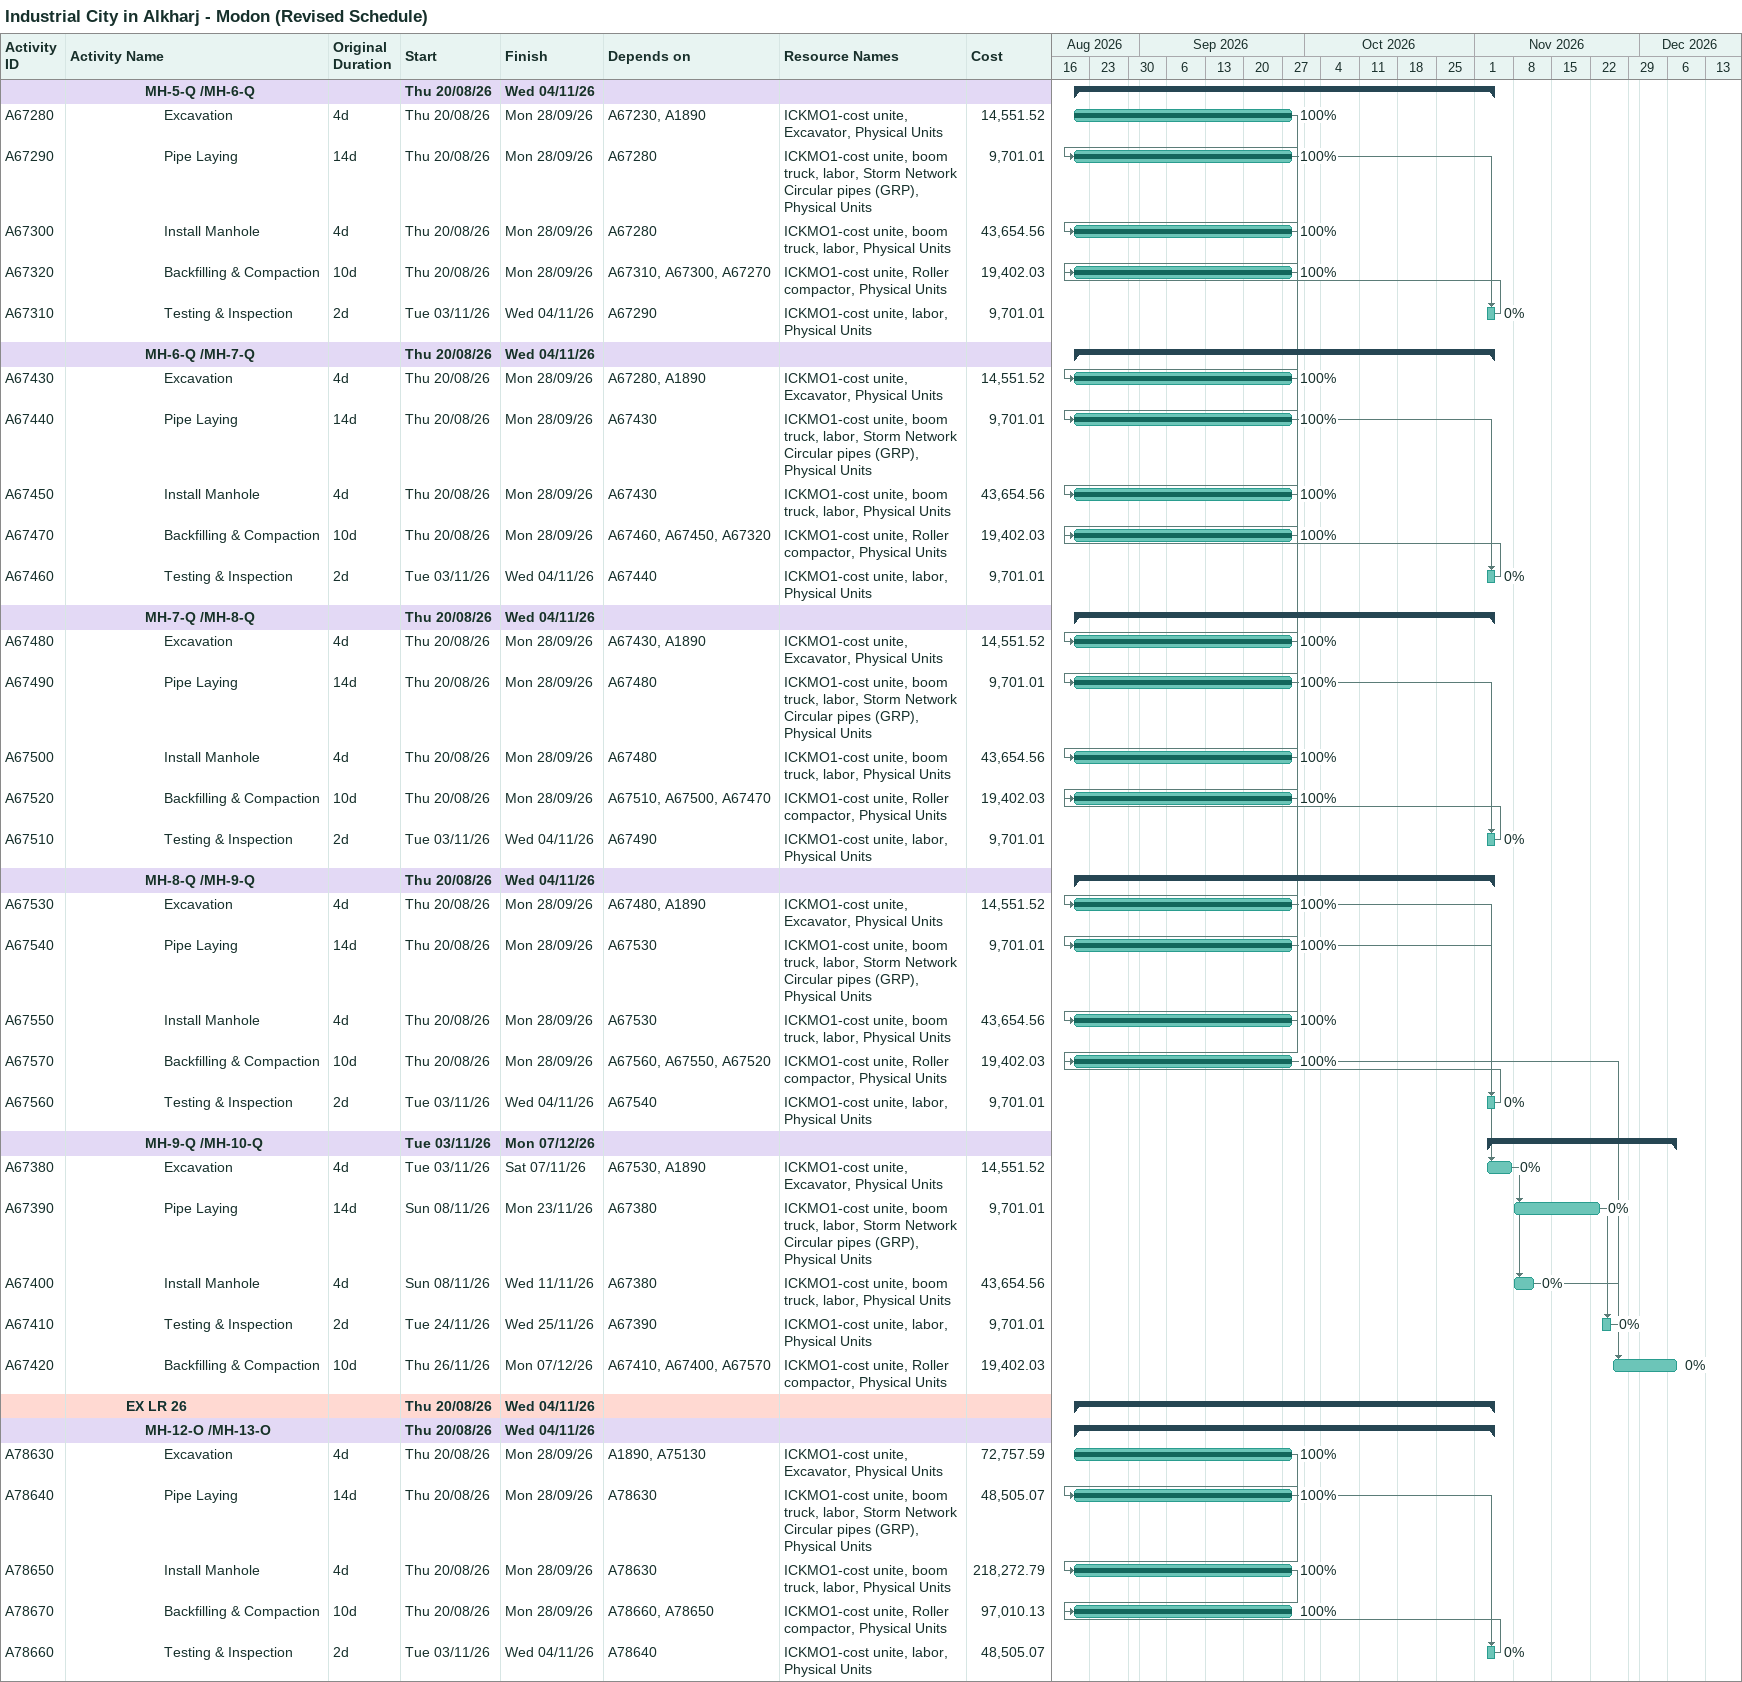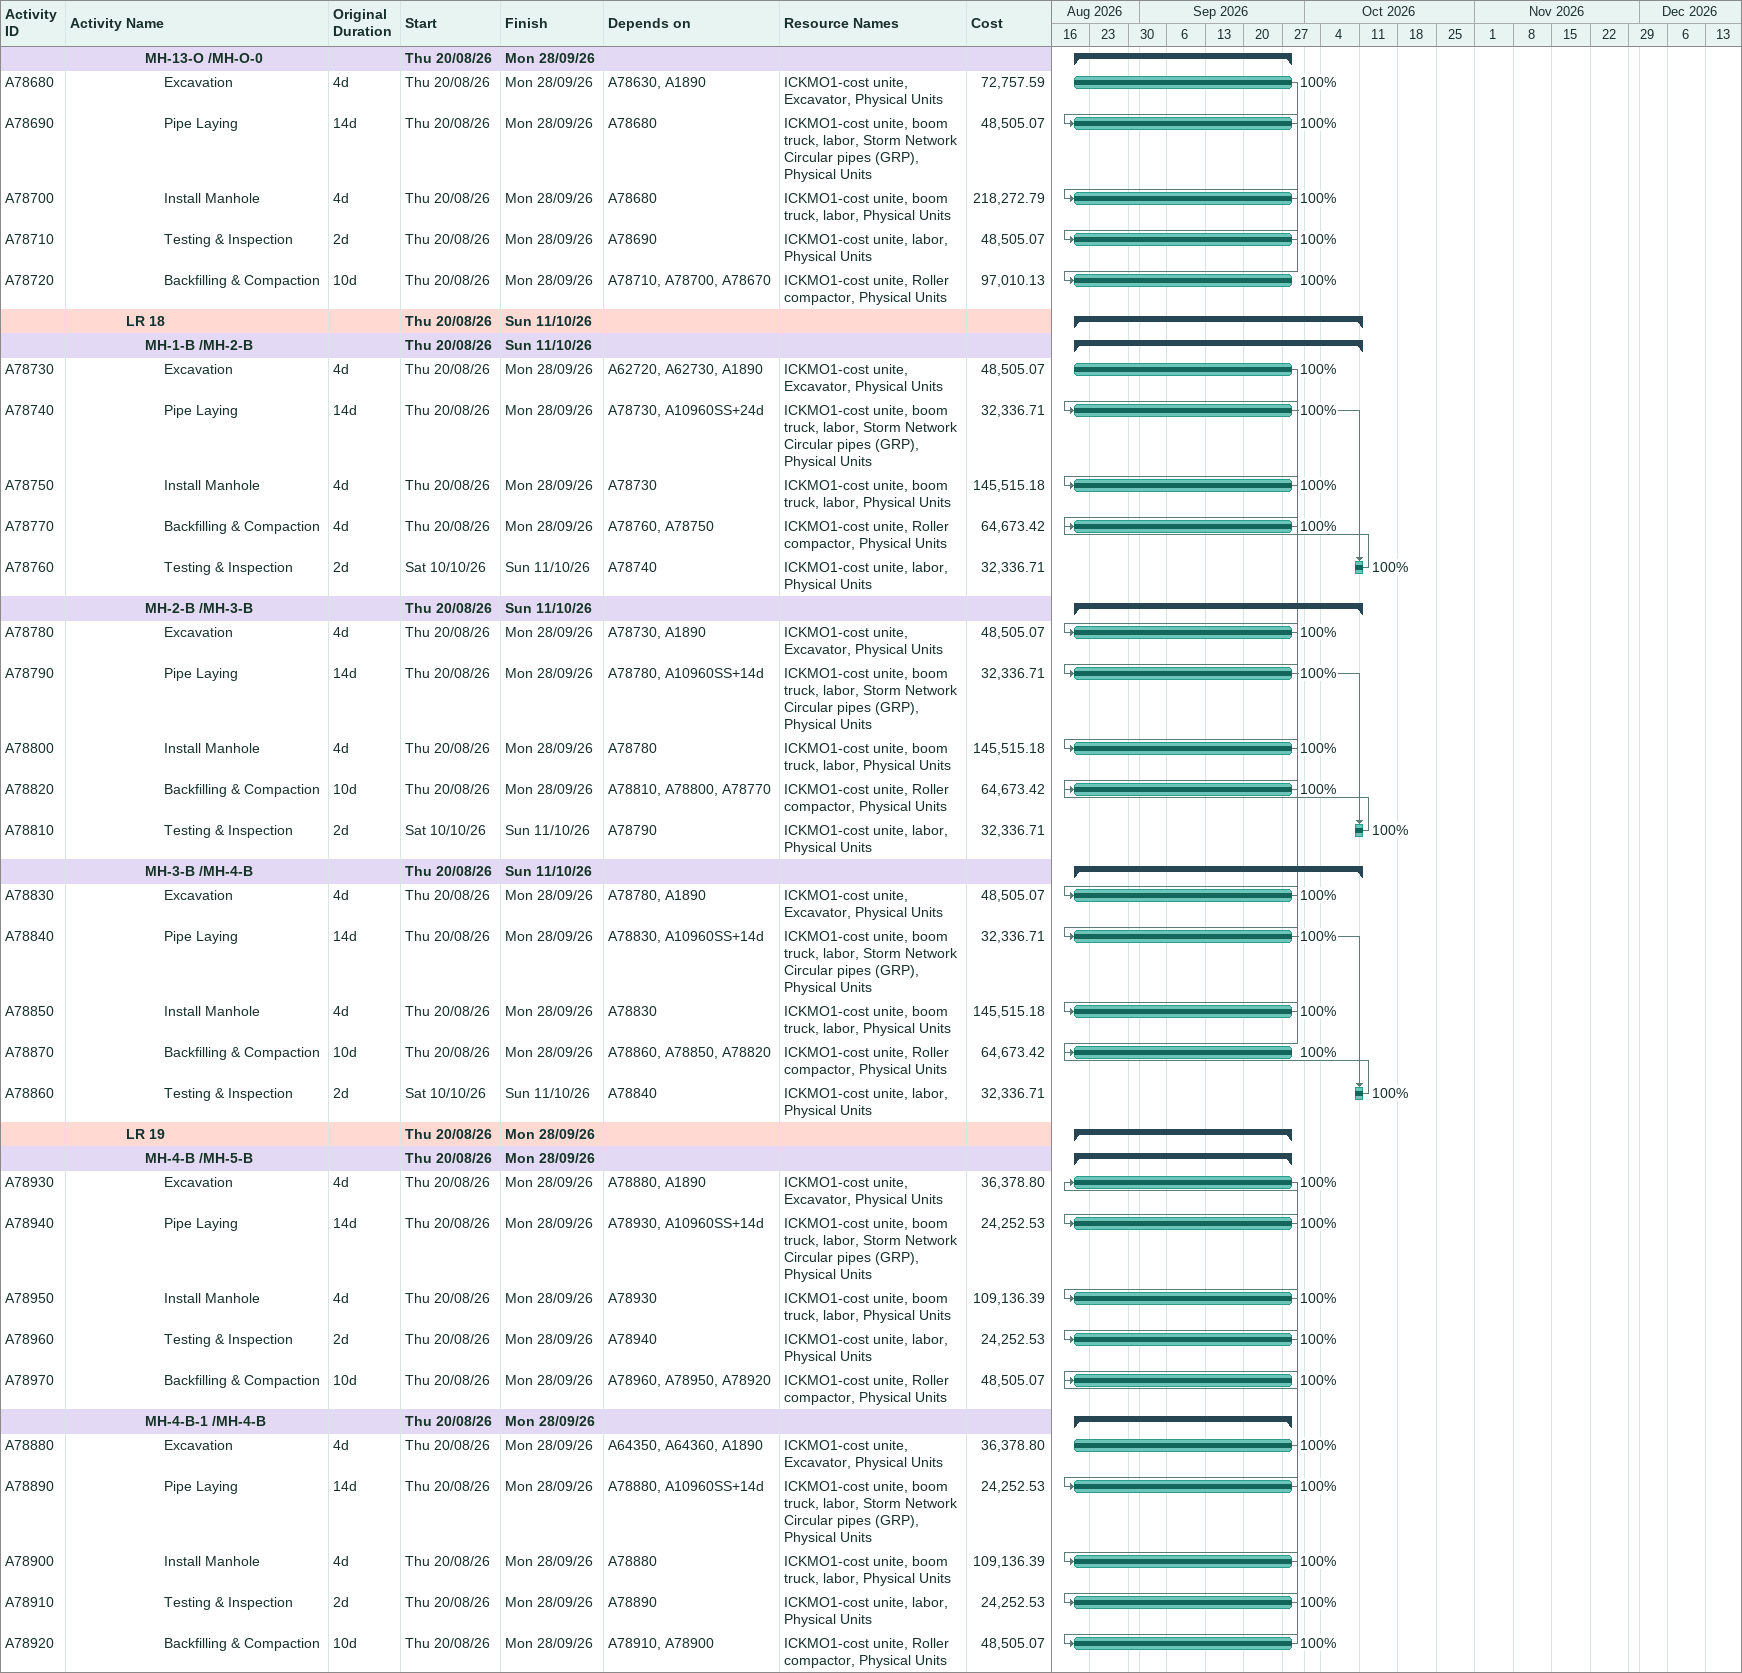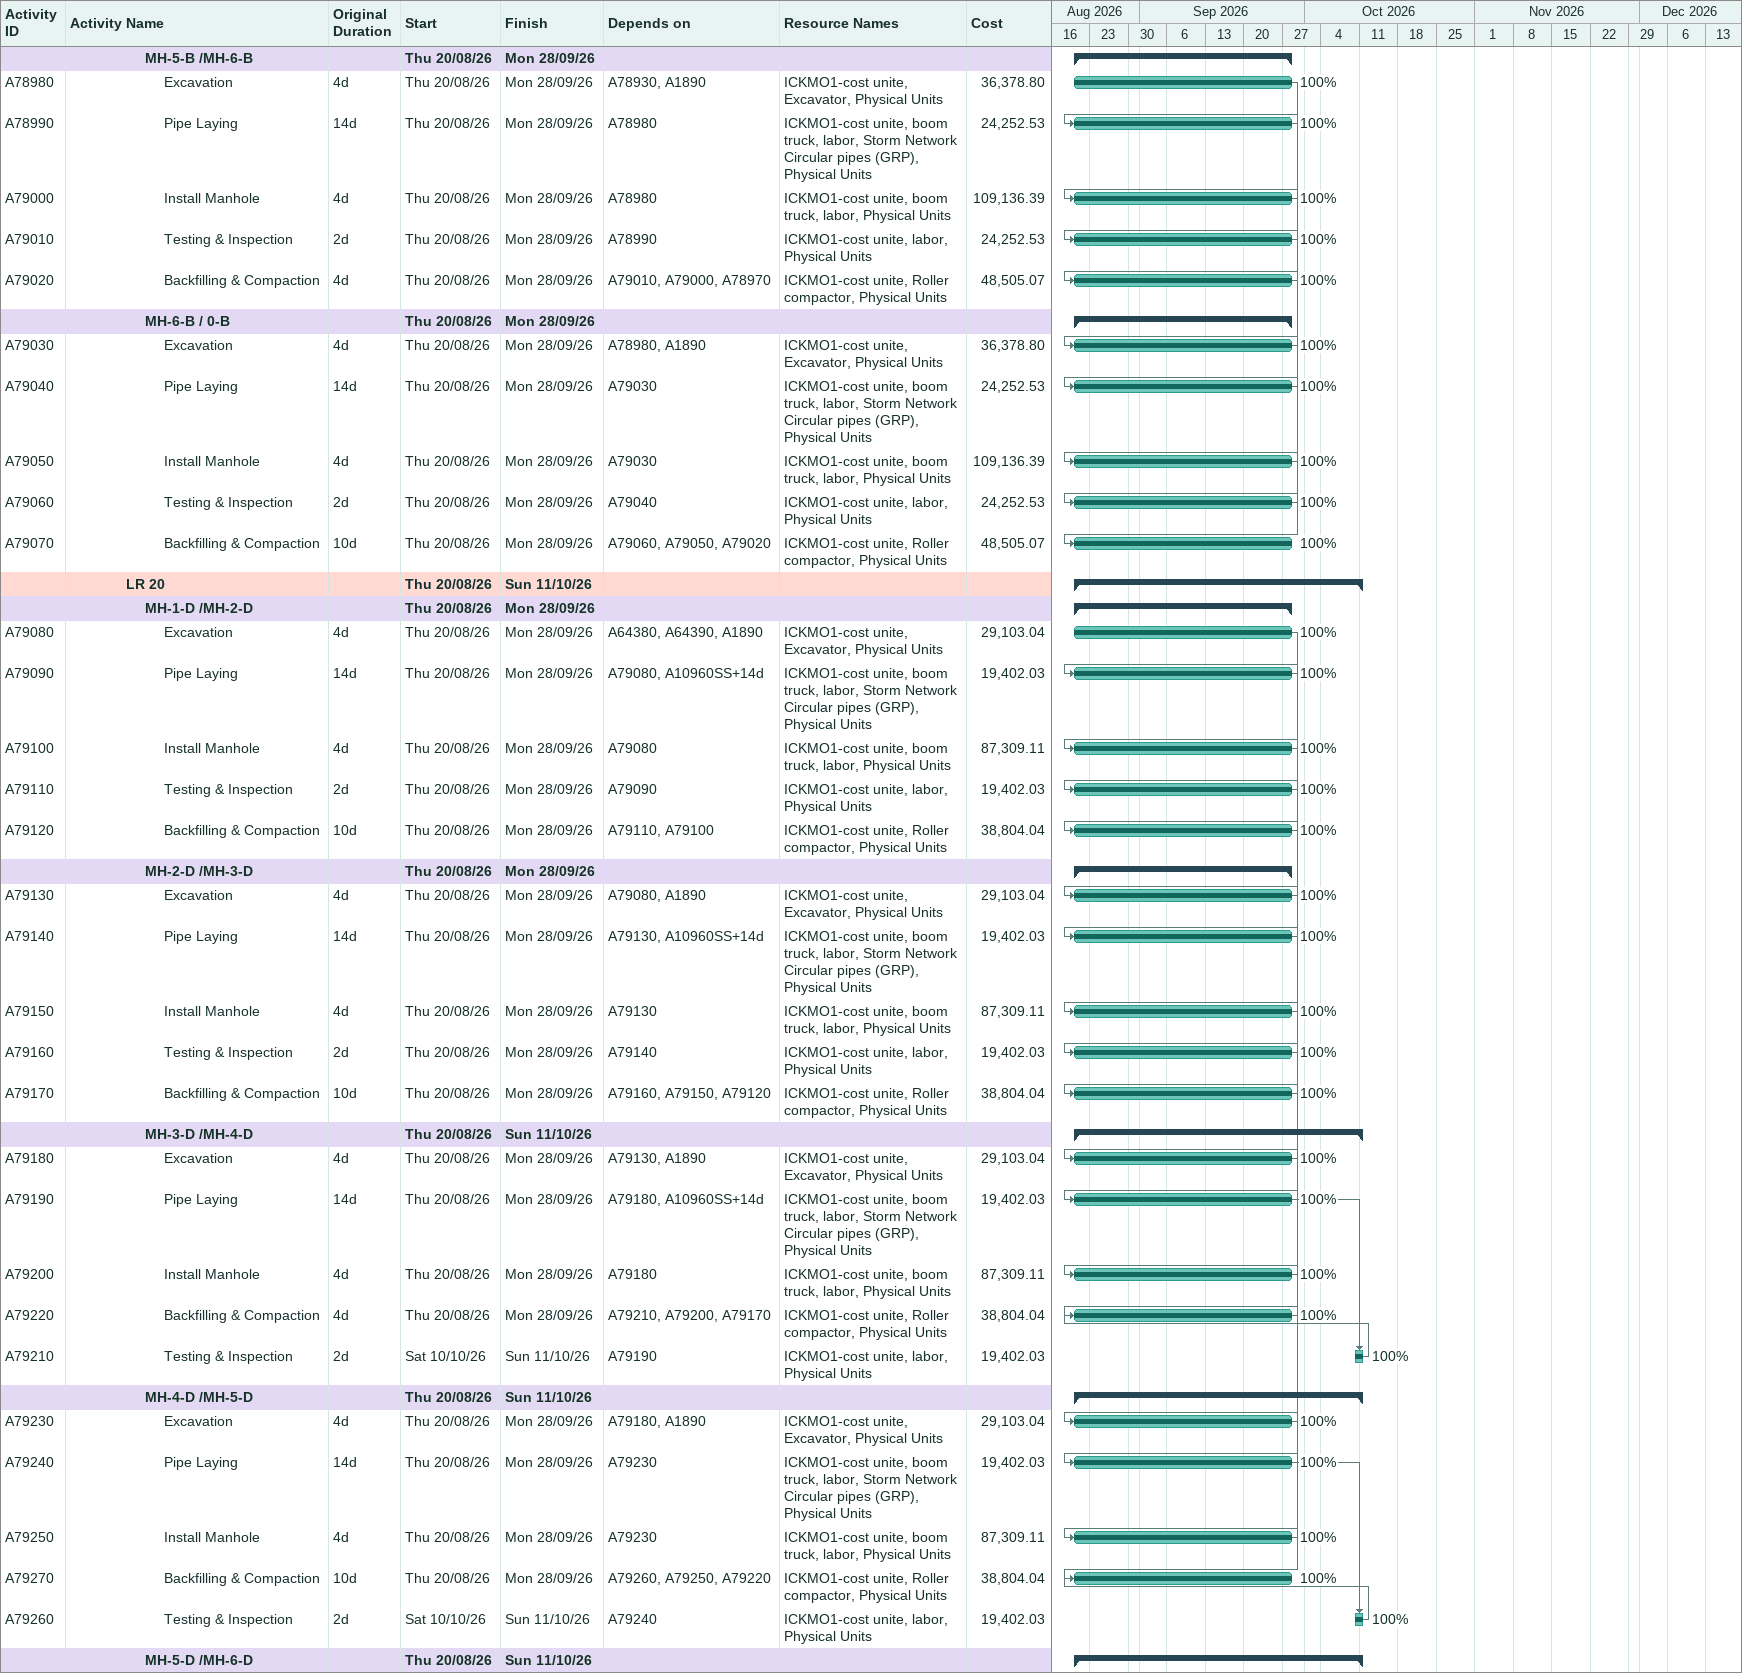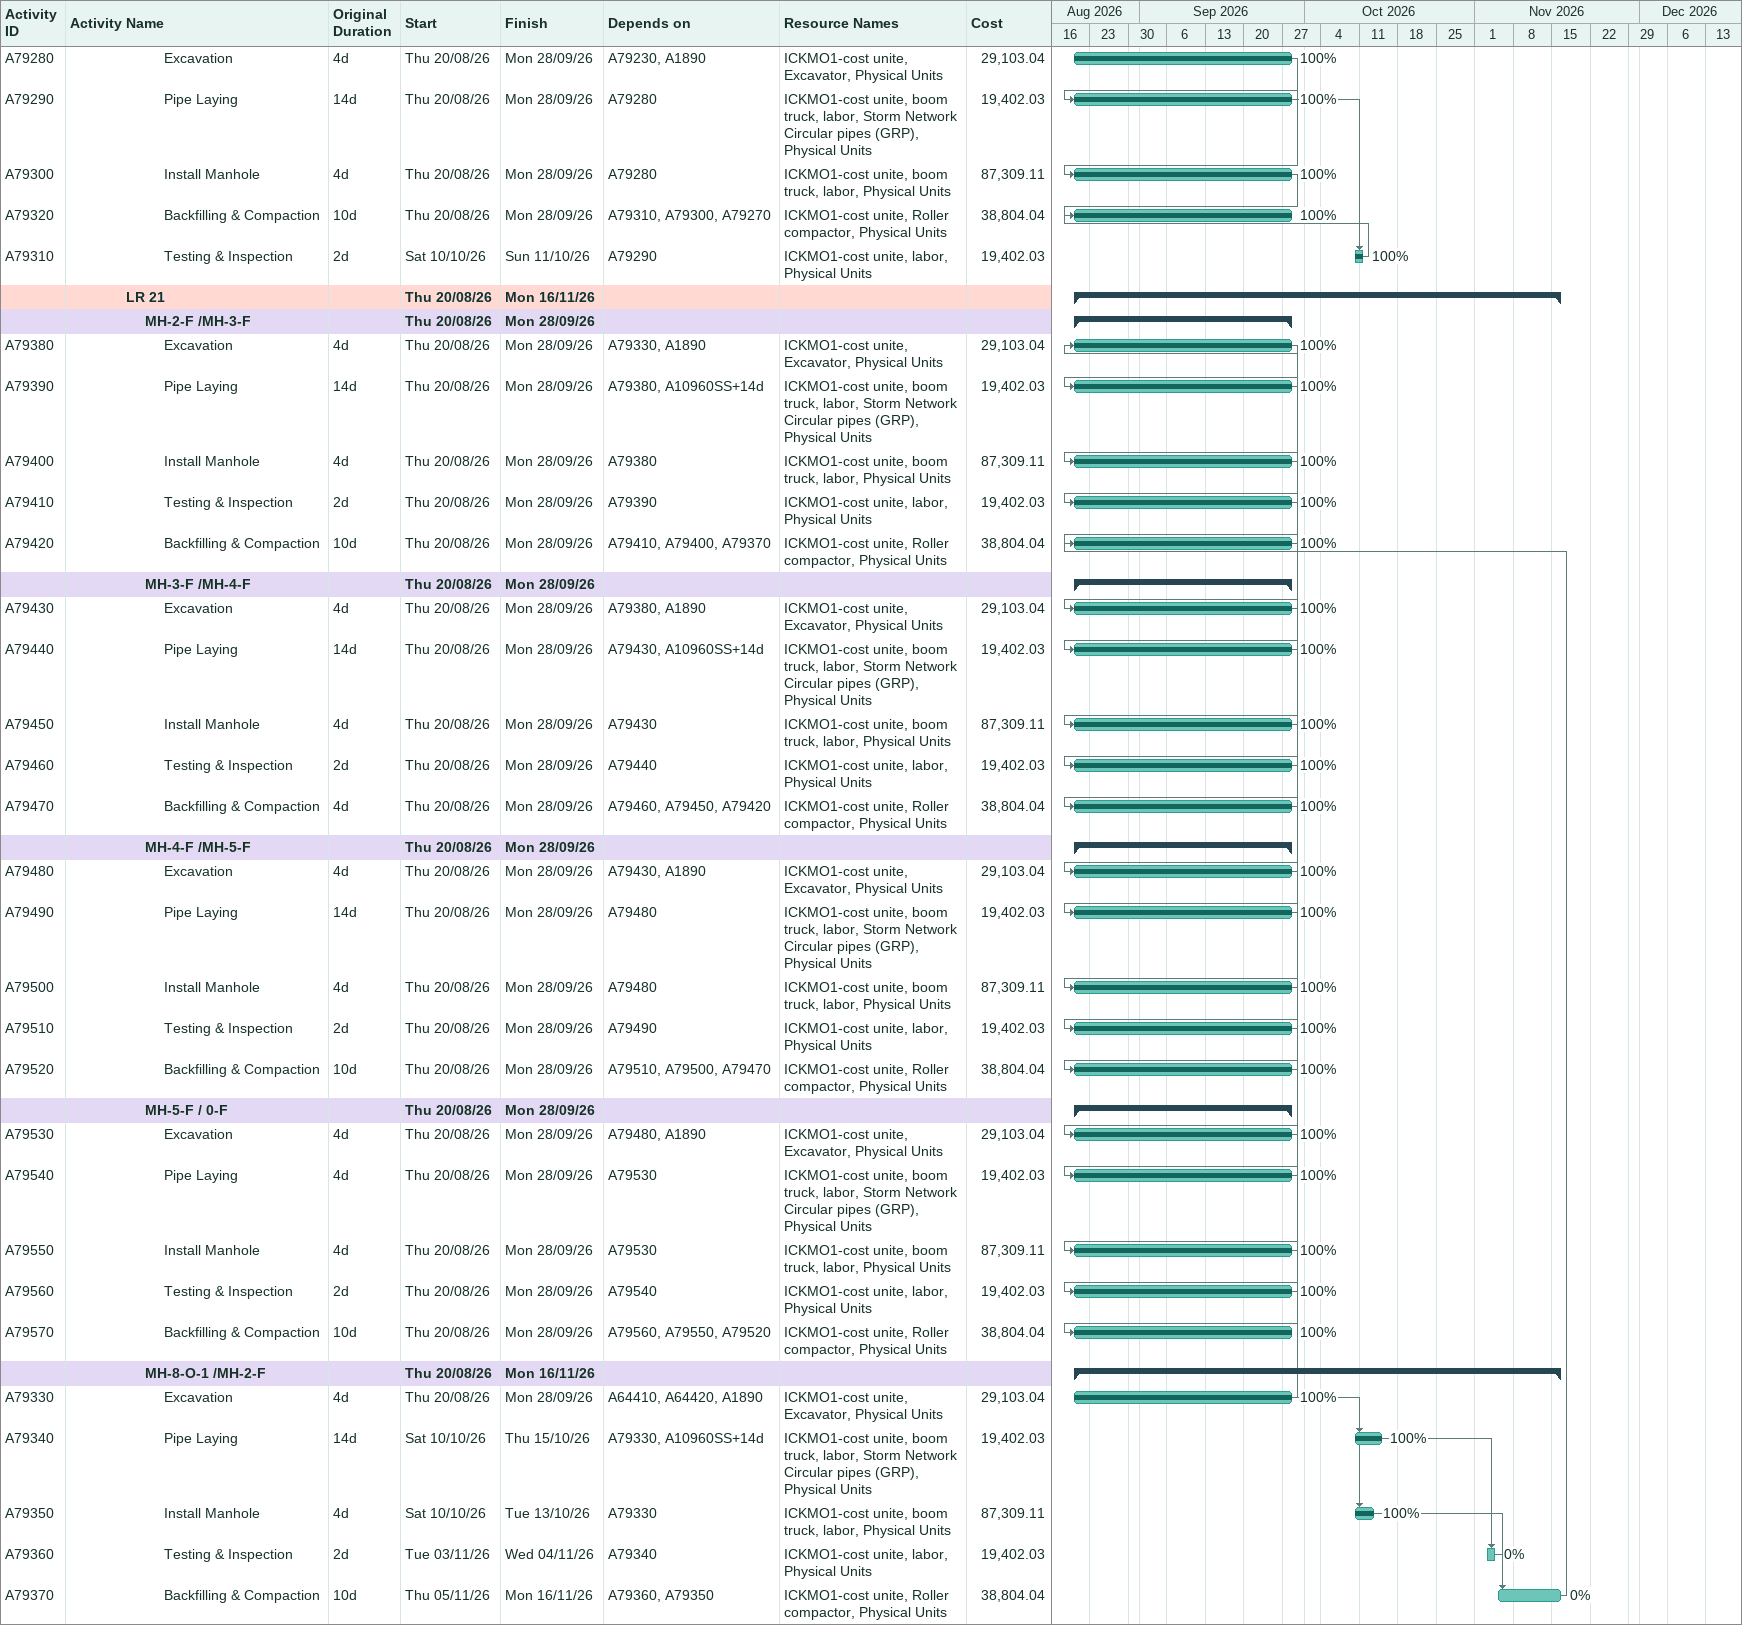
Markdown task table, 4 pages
Industrial City in Alkharj - Modon (Revised Schedule)

| ID | Level | Task | Original duration | Start | Finish | Predecessors | Resources | % complete | Cost |
|---|---|---|---|---|---|---|---|---|---|
|  | 5 | **MH-5-Q /MH-6-Q** |  | 2026-08-20 | 2026-11-04 |  |  |  |  |
| A67280 | 6 | Excavation | 4d | 2026-08-20 | 2026-09-28 | A67230, A1890 | ICKMO1-cost unite, Excavator, Physical Units | 100 | 14551.52 |
| A67290 | 6 | Pipe Laying | 14d | 2026-08-20 | 2026-09-28 | A67280 | ICKMO1-cost unite, boom truck, labor, Storm Network Circular pipes (GRP), Physical Units | 100 | 9701.01 |
| A67300 | 6 | Install Manhole | 4d | 2026-08-20 | 2026-09-28 | A67280 | ICKMO1-cost unite, boom truck, labor, Physical Units | 100 | 43654.56 |
| A67320 | 6 | Backfilling & Compaction | 10d | 2026-08-20 | 2026-09-28 | A67310, A67300, A67270 | ICKMO1-cost unite, Roller compactor, Physical Units | 100 | 19402.03 |
| A67310 | 6 | Testing & Inspection | 2d | 2026-11-03 | 2026-11-04 | A67290 | ICKMO1-cost unite, labor, Physical Units | 0 | 9701.01 |
|  | 5 | **MH-6-Q /MH-7-Q** |  | 2026-08-20 | 2026-11-04 |  |  |  |  |
| A67430 | 6 | Excavation | 4d | 2026-08-20 | 2026-09-28 | A67280, A1890 | ICKMO1-cost unite, Excavator, Physical Units | 100 | 14551.52 |
| A67440 | 6 | Pipe Laying | 14d | 2026-08-20 | 2026-09-28 | A67430 | ICKMO1-cost unite, boom truck, labor, Storm Network Circular pipes (GRP), Physical Units | 100 | 9701.01 |
| A67450 | 6 | Install Manhole | 4d | 2026-08-20 | 2026-09-28 | A67430 | ICKMO1-cost unite, boom truck, labor, Physical Units | 100 | 43654.56 |
| A67470 | 6 | Backfilling & Compaction | 10d | 2026-08-20 | 2026-09-28 | A67460, A67450, A67320 | ICKMO1-cost unite, Roller compactor, Physical Units | 100 | 19402.03 |
| A67460 | 6 | Testing & Inspection | 2d | 2026-11-03 | 2026-11-04 | A67440 | ICKMO1-cost unite, labor, Physical Units | 0 | 9701.01 |
|  | 5 | **MH-7-Q /MH-8-Q** |  | 2026-08-20 | 2026-11-04 |  |  |  |  |
| A67480 | 6 | Excavation | 4d | 2026-08-20 | 2026-09-28 | A67430, A1890 | ICKMO1-cost unite, Excavator, Physical Units | 100 | 14551.52 |
| A67490 | 6 | Pipe Laying | 14d | 2026-08-20 | 2026-09-28 | A67480 | ICKMO1-cost unite, boom truck, labor, Storm Network Circular pipes (GRP), Physical Units | 100 | 9701.01 |
| A67500 | 6 | Install Manhole | 4d | 2026-08-20 | 2026-09-28 | A67480 | ICKMO1-cost unite, boom truck, labor, Physical Units | 100 | 43654.56 |
| A67520 | 6 | Backfilling & Compaction | 10d | 2026-08-20 | 2026-09-28 | A67510, A67500, A67470 | ICKMO1-cost unite, Roller compactor, Physical Units | 100 | 19402.03 |
| A67510 | 6 | Testing & Inspection | 2d | 2026-11-03 | 2026-11-04 | A67490 | ICKMO1-cost unite, labor, Physical Units | 0 | 9701.01 |
|  | 5 | **MH-8-Q /MH-9-Q** |  | 2026-08-20 | 2026-11-04 |  |  |  |  |
| A67530 | 6 | Excavation | 4d | 2026-08-20 | 2026-09-28 | A67480, A1890 | ICKMO1-cost unite, Excavator, Physical Units | 100 | 14551.52 |
| A67540 | 6 | Pipe Laying | 14d | 2026-08-20 | 2026-09-28 | A67530 | ICKMO1-cost unite, boom truck, labor, Storm Network Circular pipes (GRP), Physical Units | 100 | 9701.01 |
| A67550 | 6 | Install Manhole | 4d | 2026-08-20 | 2026-09-28 | A67530 | ICKMO1-cost unite, boom truck, labor, Physical Units | 100 | 43654.56 |
| A67570 | 6 | Backfilling & Compaction | 10d | 2026-08-20 | 2026-09-28 | A67560, A67550, A67520 | ICKMO1-cost unite, Roller compactor, Physical Units | 100 | 19402.03 |
| A67560 | 6 | Testing & Inspection | 2d | 2026-11-03 | 2026-11-04 | A67540 | ICKMO1-cost unite, labor, Physical Units | 0 | 9701.01 |
|  | 5 | **MH-9-Q /MH-10-Q** |  | 2026-11-03 | 2026-12-07 |  |  |  |  |
| A67380 | 6 | Excavation | 4d | 2026-11-03 | 2026-11-07 | A67530, A1890 | ICKMO1-cost unite, Excavator, Physical Units | 0 | 14551.52 |
| A67390 | 6 | Pipe Laying | 14d | 2026-11-08 | 2026-11-23 | A67380 | ICKMO1-cost unite, boom truck, labor, Storm Network Circular pipes (GRP), Physical Units | 0 | 9701.01 |
| A67400 | 6 | Install Manhole | 4d | 2026-11-08 | 2026-11-11 | A67380 | ICKMO1-cost unite, boom truck, labor, Physical Units | 0 | 43654.56 |
| A67410 | 6 | Testing & Inspection | 2d | 2026-11-24 | 2026-11-25 | A67390 | ICKMO1-cost unite, labor, Physical Units | 0 | 9701.01 |
| A67420 | 6 | Backfilling & Compaction | 10d | 2026-11-26 | 2026-12-07 | A67410, A67400, A67570 | ICKMO1-cost unite, Roller compactor, Physical Units | 0 | 19402.03 |
|  | 4 | **EX LR 26** |  | 2026-08-20 | 2026-11-04 |  |  |  |  |
|  | 5 | **MH-12-O /MH-13-O** |  | 2026-08-20 | 2026-11-04 |  |  |  |  |
| A78630 | 6 | Excavation | 4d | 2026-08-20 | 2026-09-28 | A1890, A75130 | ICKMO1-cost unite, Excavator, Physical Units | 100 | 72757.59 |
| A78640 | 6 | Pipe Laying | 14d | 2026-08-20 | 2026-09-28 | A78630 | ICKMO1-cost unite, boom truck, labor, Storm Network Circular pipes (GRP), Physical Units | 100 | 48505.07 |
| A78650 | 6 | Install Manhole | 4d | 2026-08-20 | 2026-09-28 | A78630 | ICKMO1-cost unite, boom truck, labor, Physical Units | 100 | 218272.79 |
| A78670 | 6 | Backfilling & Compaction | 10d | 2026-08-20 | 2026-09-28 | A78660, A78650 | ICKMO1-cost unite, Roller compactor, Physical Units | 100 | 97010.13 |
| A78660 | 6 | Testing & Inspection | 2d | 2026-11-03 | 2026-11-04 | A78640 | ICKMO1-cost unite, labor, Physical Units | 0 | 48505.07 |
|  | 5 | **MH-13-O /MH-O-0** |  | 2026-08-20 | 2026-09-28 |  |  |  |  |
| A78680 | 6 | Excavation | 4d | 2026-08-20 | 2026-09-28 | A78630, A1890 | ICKMO1-cost unite, Excavator, Physical Units | 100 | 72757.59 |
| A78690 | 6 | Pipe Laying | 14d | 2026-08-20 | 2026-09-28 | A78680 | ICKMO1-cost unite, boom truck, labor, Storm Network Circular pipes (GRP), Physical Units | 100 | 48505.07 |
| A78700 | 6 | Install Manhole | 4d | 2026-08-20 | 2026-09-28 | A78680 | ICKMO1-cost unite, boom truck, labor, Physical Units | 100 | 218272.79 |
| A78710 | 6 | Testing & Inspection | 2d | 2026-08-20 | 2026-09-28 | A78690 | ICKMO1-cost unite, labor, Physical Units | 100 | 48505.07 |
| A78720 | 6 | Backfilling & Compaction | 10d | 2026-08-20 | 2026-09-28 | A78710, A78700, A78670 | ICKMO1-cost unite, Roller compactor, Physical Units | 100 | 97010.13 |
|  | 4 | **LR 18** |  | 2026-08-20 | 2026-10-11 |  |  |  |  |
|  | 5 | **MH-1-B /MH-2-B** |  | 2026-08-20 | 2026-10-11 |  |  |  |  |
| A78730 | 6 | Excavation | 4d | 2026-08-20 | 2026-09-28 | A62720, A62730, A1890 | ICKMO1-cost unite, Excavator, Physical Units | 100 | 48505.07 |
| A78740 | 6 | Pipe Laying | 14d | 2026-08-20 | 2026-09-28 | A78730, A10960SS+24d | ICKMO1-cost unite, boom truck, labor, Storm Network Circular pipes (GRP), Physical Units | 100 | 32336.71 |
| A78750 | 6 | Install Manhole | 4d | 2026-08-20 | 2026-09-28 | A78730 | ICKMO1-cost unite, boom truck, labor, Physical Units | 100 | 145515.18 |
| A78770 | 6 | Backfilling & Compaction | 4d | 2026-08-20 | 2026-09-28 | A78760, A78750 | ICKMO1-cost unite, Roller compactor, Physical Units | 100 | 64673.42 |
| A78760 | 6 | Testing & Inspection | 2d | 2026-10-10 | 2026-10-11 | A78740 | ICKMO1-cost unite, labor, Physical Units | 100 | 32336.71 |
|  | 5 | **MH-2-B /MH-3-B** |  | 2026-08-20 | 2026-10-11 |  |  |  |  |
| A78780 | 6 | Excavation | 4d | 2026-08-20 | 2026-09-28 | A78730, A1890 | ICKMO1-cost unite, Excavator, Physical Units | 100 | 48505.07 |
| A78790 | 6 | Pipe Laying | 14d | 2026-08-20 | 2026-09-28 | A78780, A10960SS+14d | ICKMO1-cost unite, boom truck, labor, Storm Network Circular pipes (GRP), Physical Units | 100 | 32336.71 |
| A78800 | 6 | Install Manhole | 4d | 2026-08-20 | 2026-09-28 | A78780 | ICKMO1-cost unite, boom truck, labor, Physical Units | 100 | 145515.18 |
| A78820 | 6 | Backfilling & Compaction | 10d | 2026-08-20 | 2026-09-28 | A78810, A78800, A78770 | ICKMO1-cost unite, Roller compactor, Physical Units | 100 | 64673.42 |
| A78810 | 6 | Testing & Inspection | 2d | 2026-10-10 | 2026-10-11 | A78790 | ICKMO1-cost unite, labor, Physical Units | 100 | 32336.71 |
|  | 5 | **MH-3-B /MH-4-B** |  | 2026-08-20 | 2026-10-11 |  |  |  |  |
| A78830 | 6 | Excavation | 4d | 2026-08-20 | 2026-09-28 | A78780, A1890 | ICKMO1-cost unite, Excavator, Physical Units | 100 | 48505.07 |
| A78840 | 6 | Pipe Laying | 14d | 2026-08-20 | 2026-09-28 | A78830, A10960SS+14d | ICKMO1-cost unite, boom truck, labor, Storm Network Circular pipes (GRP), Physical Units | 100 | 32336.71 |
| A78850 | 6 | Install Manhole | 4d | 2026-08-20 | 2026-09-28 | A78830 | ICKMO1-cost unite, boom truck, labor, Physical Units | 100 | 145515.18 |
| A78870 | 6 | Backfilling & Compaction | 10d | 2026-08-20 | 2026-09-28 | A78860, A78850, A78820 | ICKMO1-cost unite, Roller compactor, Physical Units | 100 | 64673.42 |
| A78860 | 6 | Testing & Inspection | 2d | 2026-10-10 | 2026-10-11 | A78840 | ICKMO1-cost unite, labor, Physical Units | 100 | 32336.71 |
|  | 4 | **LR 19** |  | 2026-08-20 | 2026-09-28 |  |  |  |  |
|  | 5 | **MH-4-B /MH-5-B** |  | 2026-08-20 | 2026-09-28 |  |  |  |  |
| A78930 | 6 | Excavation | 4d | 2026-08-20 | 2026-09-28 | A78880, A1890 | ICKMO1-cost unite, Excavator, Physical Units | 100 | 36378.80 |
| A78940 | 6 | Pipe Laying | 14d | 2026-08-20 | 2026-09-28 | A78930, A10960SS+14d | ICKMO1-cost unite, boom truck, labor, Storm Network Circular pipes (GRP), Physical Units | 100 | 24252.53 |
| A78950 | 6 | Install Manhole | 4d | 2026-08-20 | 2026-09-28 | A78930 | ICKMO1-cost unite, boom truck, labor, Physical Units | 100 | 109136.39 |
| A78960 | 6 | Testing & Inspection | 2d | 2026-08-20 | 2026-09-28 | A78940 | ICKMO1-cost unite, labor, Physical Units | 100 | 24252.53 |
| A78970 | 6 | Backfilling & Compaction | 10d | 2026-08-20 | 2026-09-28 | A78960, A78950, A78920 | ICKMO1-cost unite, Roller compactor, Physical Units | 100 | 48505.07 |
|  | 5 | **MH-4-B-1 /MH-4-B** |  | 2026-08-20 | 2026-09-28 |  |  |  |  |
| A78880 | 6 | Excavation | 4d | 2026-08-20 | 2026-09-28 | A64350, A64360, A1890 | ICKMO1-cost unite, Excavator, Physical Units | 100 | 36378.80 |
| A78890 | 6 | Pipe Laying | 14d | 2026-08-20 | 2026-09-28 | A78880, A10960SS+14d | ICKMO1-cost unite, boom truck, labor, Storm Network Circular pipes (GRP), Physical Units | 100 | 24252.53 |
| A78900 | 6 | Install Manhole | 4d | 2026-08-20 | 2026-09-28 | A78880 | ICKMO1-cost unite, boom truck, labor, Physical Units | 100 | 109136.39 |
| A78910 | 6 | Testing & Inspection | 2d | 2026-08-20 | 2026-09-28 | A78890 | ICKMO1-cost unite, labor, Physical Units | 100 | 24252.53 |
| A78920 | 6 | Backfilling & Compaction | 10d | 2026-08-20 | 2026-09-28 | A78910, A78900 | ICKMO1-cost unite, Roller compactor, Physical Units | 100 | 48505.07 |
|  | 5 | **MH-5-B /MH-6-B** |  | 2026-08-20 | 2026-09-28 |  |  |  |  |
| A78980 | 6 | Excavation | 4d | 2026-08-20 | 2026-09-28 | A78930, A1890 | ICKMO1-cost unite, Excavator, Physical Units | 100 | 36378.80 |
| A78990 | 6 | Pipe Laying | 14d | 2026-08-20 | 2026-09-28 | A78980 | ICKMO1-cost unite, boom truck, labor, Storm Network Circular pipes (GRP), Physical Units | 100 | 24252.53 |
| A79000 | 6 | Install Manhole | 4d | 2026-08-20 | 2026-09-28 | A78980 | ICKMO1-cost unite, boom truck, labor, Physical Units | 100 | 109136.39 |
| A79010 | 6 | Testing & Inspection | 2d | 2026-08-20 | 2026-09-28 | A78990 | ICKMO1-cost unite, labor, Physical Units | 100 | 24252.53 |
| A79020 | 6 | Backfilling & Compaction | 4d | 2026-08-20 | 2026-09-28 | A79010, A79000, A78970 | ICKMO1-cost unite, Roller compactor, Physical Units | 100 | 48505.07 |
|  | 5 | **MH-6-B / 0-B** |  | 2026-08-20 | 2026-09-28 |  |  |  |  |
| A79030 | 6 | Excavation | 4d | 2026-08-20 | 2026-09-28 | A78980, A1890 | ICKMO1-cost unite, Excavator, Physical Units | 100 | 36378.80 |
| A79040 | 6 | Pipe Laying | 14d | 2026-08-20 | 2026-09-28 | A79030 | ICKMO1-cost unite, boom truck, labor, Storm Network Circular pipes (GRP), Physical Units | 100 | 24252.53 |
| A79050 | 6 | Install Manhole | 4d | 2026-08-20 | 2026-09-28 | A79030 | ICKMO1-cost unite, boom truck, labor, Physical Units | 100 | 109136.39 |
| A79060 | 6 | Testing & Inspection | 2d | 2026-08-20 | 2026-09-28 | A79040 | ICKMO1-cost unite, labor, Physical Units | 100 | 24252.53 |
| A79070 | 6 | Backfilling & Compaction | 10d | 2026-08-20 | 2026-09-28 | A79060, A79050, A79020 | ICKMO1-cost unite, Roller compactor, Physical Units | 100 | 48505.07 |
|  | 4 | **LR 20** |  | 2026-08-20 | 2026-10-11 |  |  |  |  |
|  | 5 | **MH-1-D /MH-2-D** |  | 2026-08-20 | 2026-09-28 |  |  |  |  |
| A79080 | 6 | Excavation | 4d | 2026-08-20 | 2026-09-28 | A64380, A64390, A1890 | ICKMO1-cost unite, Excavator, Physical Units | 100 | 29103.04 |
| A79090 | 6 | Pipe Laying | 14d | 2026-08-20 | 2026-09-28 | A79080, A10960SS+14d | ICKMO1-cost unite, boom truck, labor, Storm Network Circular pipes (GRP), Physical Units | 100 | 19402.03 |
| A79100 | 6 | Install Manhole | 4d | 2026-08-20 | 2026-09-28 | A79080 | ICKMO1-cost unite, boom truck, labor, Physical Units | 100 | 87309.11 |
| A79110 | 6 | Testing & Inspection | 2d | 2026-08-20 | 2026-09-28 | A79090 | ICKMO1-cost unite, labor, Physical Units | 100 | 19402.03 |
| A79120 | 6 | Backfilling & Compaction | 10d | 2026-08-20 | 2026-09-28 | A79110, A79100 | ICKMO1-cost unite, Roller compactor, Physical Units | 100 | 38804.04 |
|  | 5 | **MH-2-D /MH-3-D** |  | 2026-08-20 | 2026-09-28 |  |  |  |  |
| A79130 | 6 | Excavation | 4d | 2026-08-20 | 2026-09-28 | A79080, A1890 | ICKMO1-cost unite, Excavator, Physical Units | 100 | 29103.04 |
| A79140 | 6 | Pipe Laying | 14d | 2026-08-20 | 2026-09-28 | A79130, A10960SS+14d | ICKMO1-cost unite, boom truck, labor, Storm Network Circular pipes (GRP), Physical Units | 100 | 19402.03 |
| A79150 | 6 | Install Manhole | 4d | 2026-08-20 | 2026-09-28 | A79130 | ICKMO1-cost unite, boom truck, labor, Physical Units | 100 | 87309.11 |
| A79160 | 6 | Testing & Inspection | 2d | 2026-08-20 | 2026-09-28 | A79140 | ICKMO1-cost unite, labor, Physical Units | 100 | 19402.03 |
| A79170 | 6 | Backfilling & Compaction | 10d | 2026-08-20 | 2026-09-28 | A79160, A79150, A79120 | ICKMO1-cost unite, Roller compactor, Physical Units | 100 | 38804.04 |
|  | 5 | **MH-3-D /MH-4-D** |  | 2026-08-20 | 2026-10-11 |  |  |  |  |
| A79180 | 6 | Excavation | 4d | 2026-08-20 | 2026-09-28 | A79130, A1890 | ICKMO1-cost unite, Excavator, Physical Units | 100 | 29103.04 |
| A79190 | 6 | Pipe Laying | 14d | 2026-08-20 | 2026-09-28 | A79180, A10960SS+14d | ICKMO1-cost unite, boom truck, labor, Storm Network Circular pipes (GRP), Physical Units | 100 | 19402.03 |
| A79200 | 6 | Install Manhole | 4d | 2026-08-20 | 2026-09-28 | A79180 | ICKMO1-cost unite, boom truck, labor, Physical Units | 100 | 87309.11 |
| A79220 | 6 | Backfilling & Compaction | 4d | 2026-08-20 | 2026-09-28 | A79210, A79200, A79170 | ICKMO1-cost unite, Roller compactor, Physical Units | 100 | 38804.04 |
| A79210 | 6 | Testing & Inspection | 2d | 2026-10-10 | 2026-10-11 | A79190 | ICKMO1-cost unite, labor, Physical Units | 100 | 19402.03 |
|  | 5 | **MH-4-D /MH-5-D** |  | 2026-08-20 | 2026-10-11 |  |  |  |  |
| A79230 | 6 | Excavation | 4d | 2026-08-20 | 2026-09-28 | A79180, A1890 | ICKMO1-cost unite, Excavator, Physical Units | 100 | 29103.04 |
| A79240 | 6 | Pipe Laying | 14d | 2026-08-20 | 2026-09-28 | A79230 | ICKMO1-cost unite, boom truck, labor, Storm Network Circular pipes (GRP), Physical Units | 100 | 19402.03 |
| A79250 | 6 | Install Manhole | 4d | 2026-08-20 | 2026-09-28 | A79230 | ICKMO1-cost unite, boom truck, labor, Physical Units | 100 | 87309.11 |
| A79270 | 6 | Backfilling & Compaction | 10d | 2026-08-20 | 2026-09-28 | A79260, A79250, A79220 | ICKMO1-cost unite, Roller compactor, Physical Units | 100 | 38804.04 |
| A79260 | 6 | Testing & Inspection | 2d | 2026-10-10 | 2026-10-11 | A79240 | ICKMO1-cost unite, labor, Physical Units | 100 | 19402.03 |
|  | 5 | **MH-5-D /MH-6-D** |  | 2026-08-20 | 2026-10-11 |  |  |  |  |
| A79280 | 6 | Excavation | 4d | 2026-08-20 | 2026-09-28 | A79230, A1890 | ICKMO1-cost unite, Excavator, Physical Units | 100 | 29103.04 |
| A79290 | 6 | Pipe Laying | 14d | 2026-08-20 | 2026-09-28 | A79280 | ICKMO1-cost unite, boom truck, labor, Storm Network Circular pipes (GRP), Physical Units | 100 | 19402.03 |
| A79300 | 6 | Install Manhole | 4d | 2026-08-20 | 2026-09-28 | A79280 | ICKMO1-cost unite, boom truck, labor, Physical Units | 100 | 87309.11 |
| A79320 | 6 | Backfilling & Compaction | 10d | 2026-08-20 | 2026-09-28 | A79310, A79300, A79270 | ICKMO1-cost unite, Roller compactor, Physical Units | 100 | 38804.04 |
| A79310 | 6 | Testing & Inspection | 2d | 2026-10-10 | 2026-10-11 | A79290 | ICKMO1-cost unite, labor, Physical Units | 100 | 19402.03 |
|  | 4 | **LR 21** |  | 2026-08-20 | 2026-11-16 |  |  |  |  |
|  | 5 | **MH-2-F /MH-3-F** |  | 2026-08-20 | 2026-09-28 |  |  |  |  |
| A79380 | 6 | Excavation | 4d | 2026-08-20 | 2026-09-28 | A79330, A1890 | ICKMO1-cost unite, Excavator, Physical Units | 100 | 29103.04 |
| A79390 | 6 | Pipe Laying | 14d | 2026-08-20 | 2026-09-28 | A79380, A10960SS+14d | ICKMO1-cost unite, boom truck, labor, Storm Network Circular pipes (GRP), Physical Units | 100 | 19402.03 |
| A79400 | 6 | Install Manhole | 4d | 2026-08-20 | 2026-09-28 | A79380 | ICKMO1-cost unite, boom truck, labor, Physical Units | 100 | 87309.11 |
| A79410 | 6 | Testing & Inspection | 2d | 2026-08-20 | 2026-09-28 | A79390 | ICKMO1-cost unite, labor, Physical Units | 100 | 19402.03 |
| A79420 | 6 | Backfilling & Compaction | 10d | 2026-08-20 | 2026-09-28 | A79410, A79400, A79370 | ICKMO1-cost unite, Roller compactor, Physical Units | 100 | 38804.04 |
|  | 5 | **MH-3-F /MH-4-F** |  | 2026-08-20 | 2026-09-28 |  |  |  |  |
| A79430 | 6 | Excavation | 4d | 2026-08-20 | 2026-09-28 | A79380, A1890 | ICKMO1-cost unite, Excavator, Physical Units | 100 | 29103.04 |
| A79440 | 6 | Pipe Laying | 14d | 2026-08-20 | 2026-09-28 | A79430, A10960SS+14d | ICKMO1-cost unite, boom truck, labor, Storm Network Circular pipes (GRP), Physical Units | 100 | 19402.03 |
| A79450 | 6 | Install Manhole | 4d | 2026-08-20 | 2026-09-28 | A79430 | ICKMO1-cost unite, boom truck, labor, Physical Units | 100 | 87309.11 |
| A79460 | 6 | Testing & Inspection | 2d | 2026-08-20 | 2026-09-28 | A79440 | ICKMO1-cost unite, labor, Physical Units | 100 | 19402.03 |
| A79470 | 6 | Backfilling & Compaction | 4d | 2026-08-20 | 2026-09-28 | A79460, A79450, A79420 | ICKMO1-cost unite, Roller compactor, Physical Units | 100 | 38804.04 |
|  | 5 | **MH-4-F /MH-5-F** |  | 2026-08-20 | 2026-09-28 |  |  |  |  |
| A79480 | 6 | Excavation | 4d | 2026-08-20 | 2026-09-28 | A79430, A1890 | ICKMO1-cost unite, Excavator, Physical Units | 100 | 29103.04 |
| A79490 | 6 | Pipe Laying | 14d | 2026-08-20 | 2026-09-28 | A79480 | ICKMO1-cost unite, boom truck, labor, Storm Network Circular pipes (GRP), Physical Units | 100 | 19402.03 |
| A79500 | 6 | Install Manhole | 4d | 2026-08-20 | 2026-09-28 | A79480 | ICKMO1-cost unite, boom truck, labor, Physical Units | 100 | 87309.11 |
| A79510 | 6 | Testing & Inspection | 2d | 2026-08-20 | 2026-09-28 | A79490 | ICKMO1-cost unite, labor, Physical Units | 100 | 19402.03 |
| A79520 | 6 | Backfilling & Compaction | 10d | 2026-08-20 | 2026-09-28 | A79510, A79500, A79470 | ICKMO1-cost unite, Roller compactor, Physical Units | 100 | 38804.04 |
|  | 5 | **MH-5-F / 0-F** |  | 2026-08-20 | 2026-09-28 |  |  |  |  |
| A79530 | 6 | Excavation | 4d | 2026-08-20 | 2026-09-28 | A79480, A1890 | ICKMO1-cost unite, Excavator, Physical Units | 100 | 29103.04 |
| A79540 | 6 | Pipe Laying | 4d | 2026-08-20 | 2026-09-28 | A79530 | ICKMO1-cost unite, boom truck, labor, Storm Network Circular pipes (GRP), Physical Units | 100 | 19402.03 |
| A79550 | 6 | Install Manhole | 4d | 2026-08-20 | 2026-09-28 | A79530 | ICKMO1-cost unite, boom truck, labor, Physical Units | 100 | 87309.11 |
| A79560 | 6 | Testing & Inspection | 2d | 2026-08-20 | 2026-09-28 | A79540 | ICKMO1-cost unite, labor, Physical Units | 100 | 19402.03 |
| A79570 | 6 | Backfilling & Compaction | 10d | 2026-08-20 | 2026-09-28 | A79560, A79550, A79520 | ICKMO1-cost unite, Roller compactor, Physical Units | 100 | 38804.04 |
|  | 5 | **MH-8-O-1 /MH-2-F** |  | 2026-08-20 | 2026-11-16 |  |  |  |  |
| A79330 | 6 | Excavation | 4d | 2026-08-20 | 2026-09-28 | A64410, A64420, A1890 | ICKMO1-cost unite, Excavator, Physical Units | 100 | 29103.04 |
| A79340 | 6 | Pipe Laying | 14d | 2026-10-10 | 2026-10-15 | A79330, A10960SS+14d | ICKMO1-cost unite, boom truck, labor, Storm Network Circular pipes (GRP), Physical Units | 100 | 19402.03 |
| A79350 | 6 | Install Manhole | 4d | 2026-10-10 | 2026-10-13 | A79330 | ICKMO1-cost unite, boom truck, labor, Physical Units | 100 | 87309.11 |
| A79360 | 6 | Testing & Inspection | 2d | 2026-11-03 | 2026-11-04 | A79340 | ICKMO1-cost unite, labor, Physical Units | 0 | 19402.03 |
| A79370 | 6 | Backfilling & Compaction | 10d | 2026-11-05 | 2026-11-16 | A79360, A79350 | ICKMO1-cost unite, Roller compactor, Physical Units | 0 | 38804.04 |
